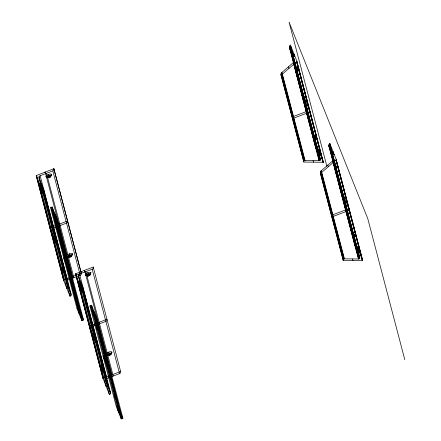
<?xml version="1.0" encoding="UTF-8"?>
<svg xmlns="http://www.w3.org/2000/svg" width="441" height="441" viewBox="0 0 441 441"><rect width="100%" height="100%" fill="white"/><g stroke="black" fill="none" stroke-linecap="round" stroke-linejoin="round"><path stroke-width="0.66" d="M102.488 366.394L102.803 367.21M323.314 161.985L316.886 145.872A3.605 2.249 49.3 0 0 316.588 145.888A3.396 2.117 49.3 0 0 316.318 145.949A2.938 1.83 49.3 0 0 315.861 146.208A2.089 1.301 49.3 0 0 315.585 146.688A1.395 0.871 49.3 0 0 315.662 147.388L320.342 159.069A1.488 0.932 49.3 0 1 320.425 159.807A2.233 1.395 49.3 0 1 320.133 160.32A3.142 1.962 49.3 0 1 319.642 160.601A3.633 2.266 49.3 0 1 319.356 160.667A3.787 2.359 49.3 0 1 319.036 160.684L305.056 160.546A3.539 2.211 49.3 0 0 304.764 160.563A3.396 2.117 49.3 0 0 304.488 160.623A2.938 1.83 49.3 0 0 304.031 160.882A2.089 1.301 49.3 0 0 303.755 161.362A1.4 0.871 49.3 0 0 303.838 162.062L322.961 162.255L296.617 61.839L281.055 75.218L303.838 162.062M41.509 188.125L43.075 192.21L41.542 188.12M61.321 267.318L63.449 272.924L61.327 267.312L40.732 188.803M100.691 365.617L102.825 371.223L100.719 365.837L80.091 287.108M79.782 285.966L81.905 291.573L79.981 286.766L78.807 282.196M93.227 267.031L120.625 371.454L103.023 378.268L109.396 394.601A1.781 1.648 -14.7 0 0 110.454 392.435L83.057 288.017L78.382 276.336A1.907 1.764 -14.7 0 1 79.501 274.021L92.18 269.203A1.781 1.648 -14.7 0 0 93.227 267.037L75.885 273.624L75.576 274.076L103.001 378.621M36.261 175.551L42.639 191.885A1.781 1.648 -14.7 0 0 43.692 189.718L39.017 178.037A1.907 1.764 -14.7 0 1 40.142 175.722L52.815 170.899A1.781 1.648 -14.7 0 0 53.868 168.738L36.261 175.551L63.625 280.289L70.036 296.297A1.781 1.648 -14.7 0 0 71.089 294.13L43.692 189.718M51.547 174.399A3.004 1.125 -21.8 0 1 47.595 176.946A3.004 1.125 -21.8 0 1 47.093 175.044A3.004 1.125 -21.8 0 1 51.547 174.399L50.737 176.306A1.538 0.579 -21.8 0 1 48.708 177.613A1.538 0.579 -21.8 0 1 48.455 176.643A1.538 0.579 -21.8 0 1 50.737 176.306L50.798 176.455A1.538 0.579 -21.8 0 1 48.769 177.762A1.538 0.579 -21.8 0 1 48.516 176.786A1.538 0.579 -21.8 0 1 50.798 176.455M71.657 255.962A1.538 0.579 -21.8 0 0 69.369 256.293A1.538 0.579 -21.8 0 0 69.628 257.268A1.538 0.579 -21.8 0 0 71.657 255.962L72.55 253.851A3.159 1.185 -21.8 0 0 67.864 254.534A3.159 1.185 -21.8 0 0 68.394 256.53A3.159 1.185 -21.8 0 0 72.55 253.851M90.912 272.698A3.004 1.125 -21.8 0 1 86.954 275.245A3.004 1.125 -21.8 0 1 86.458 273.348A3.004 1.125 -21.8 0 1 90.912 272.698L90.102 274.611A1.538 0.579 -21.8 0 1 88.073 275.917A1.538 0.579 -21.8 0 1 87.82 274.941A1.538 0.579 -21.8 0 1 90.102 274.611L90.162 274.754A1.538 0.579 -21.8 0 1 88.134 276.06A1.538 0.579 -21.8 0 1 87.88 275.085A1.538 0.579 -21.8 0 1 90.162 274.754M111.022 354.261A1.538 0.579 -21.8 0 0 108.74 354.597A1.538 0.579 -21.8 0 0 108.993 355.567A1.538 0.579 -21.8 0 0 111.022 354.261L111.915 352.15A3.159 1.185 -21.8 0 0 107.229 352.833A3.159 1.185 -21.8 0 0 107.753 354.834A3.159 1.185 -21.8 0 0 111.915 352.15M63.642 279.996L81.26 273.15L53.868 168.738L81.26 273.15A1.781 1.648 -14.7 0 1 80.212 275.316L67.534 280.134A1.907 1.764 -14.7 0 0 66.409 282.449L71.089 294.13M42.507 193.048L40.407 187.657L42.523 193.263L43.67 191.151L42.617 188.412L43.532 191.317M63.421 272.703L64.551 270.768L63.471 267.924L64.491 270.697M81.872 291.347L83.035 289.456L81.998 286.749M102.786 371.002L103.916 369.067L102.814 366.234L103.894 368.957M310.04 111.838L303.673 95.488A1.786 1.654 -14.7 0 0 302.614 97.659L307.294 109.335A1.907 1.764 -14.7 0 1 306.175 111.65L293.497 116.474A1.781 1.648 -14.7 0 0 292.449 118.64L309.791 112.047M349.404 210.137L343.037 193.792A1.786 1.654 -14.7 0 0 341.979 195.958L346.659 207.639A1.907 1.764 -14.7 0 1 345.54 209.955L332.861 214.773A1.781 1.648 -14.7 0 0 331.814 216.944L349.156 210.351M292.24 54.59L293.734 53.3M281.055 75.224A1.4 0.959 -89.4 0 1 280.945 74.38A2.089 1.433 -89.4 0 1 281.126 73.57A2.938 2.012 -89.4 0 1 281.479 72.908A3.396 2.326 -89.4 0 1 281.694 72.633A3.539 2.426 -89.4 0 1 281.937 72.401L293.309 62.616A3.787 2.596 -89.4 0 0 293.568 62.368A3.633 2.486 -89.4 0 0 293.8 62.076A3.142 2.155 -89.4 0 0 294.175 61.371A2.233 1.532 -89.4 0 0 294.379 60.505A1.488 1.02 -89.4 0 0 294.257 59.601L289.572 47.926A1.395 0.954 -89.4 0 1 289.461 47.088A2.089 1.433 -89.4 0 1 289.643 46.277A2.938 2.012 -89.4 0 1 289.996 45.616A3.396 2.326 -89.4 0 1 290.211 45.346A3.605 2.47 -89.4 0 1 290.454 45.109L296.87 61.123L323.308 162.04M331.604 152.889L333.098 151.605M320.42 173.522L335.981 160.138L362.326 260.559L343.203 260.361L320.42 173.522A1.4 0.959 -89.4 0 1 320.309 172.679A2.089 1.433 -89.4 0 1 320.491 171.869A2.938 2.012 -89.4 0 1 320.844 171.207A3.396 2.326 -89.4 0 1 321.059 170.932A3.539 2.426 -89.4 0 1 321.296 170.7L332.674 160.921A3.787 2.596 -89.4 0 0 332.927 160.667A3.633 2.486 -89.4 0 0 333.164 160.375A3.142 2.155 -89.4 0 0 333.539 159.675M41.757 191.559L43.284 190.391L43.67 191.151M62.677 271.215L64.055 270.101L64.441 270.686M81.122 289.864L82.649 288.695L83.046 289.5M102.042 369.519L103.42 368.4L103.8 368.985M75.852 273.64L103.282 378.042M291.854 54.243L292.907 56.983L291.854 54.243L293.546 53.554L294.582 56.354M292.234 55.004L293.904 54.37L294.594 56.305M292.532 56.128L294.197 55.494M292.923 56.933L294.582 56.255M295.641 68.388L297.322 67.82L297.598 68.405L297.962 69.424L296.302 70.125L295.646 68.427L296.297 70.058M295.883 68.912L297.554 68.278M296.065 69.595L297.73 68.961L297.934 69.43M39.359 183.688L41.03 183.054M42.612 188.505L40.44 187.883M42.992 189.266L41.184 189.365M50.511 207.59L52.181 206.956L57.104 219.249L83.536 320.017L81.872 320.651L76.949 308.358L50.511 207.59L55.434 219.883L81.872 320.651M53.085 214.866L54.144 217.606L53.085 214.866L54.778 214.172L54.96 214.569M54.155 217.551L55.814 216.878L55.588 216.189M55.434 219.883L57.104 219.249M67.561 220.941L49.943 227.788L56.338 244.094A1.781 1.648 -14.7 0 0 57.391 241.927L52.716 230.241A1.907 1.764 -14.7 0 1 53.835 227.931L66.514 223.107A1.781 1.648 -14.7 0 0 67.561 220.941M58.929 229.265L59.16 229.921L58.57 228.405L56.883 229.077L57.528 230.737L59.204 230.114M313.617 136.936C315.453 134.169 317.255 139.775 314.168 138.408C313.325 136.456 313.805 136.947 314.268 138.606M313.854 137.399L315.519 136.765M314.031 138.077L315.695 137.443L315.899 137.912M317.002 150.105L318.055 152.84L317.002 150.105L318.722 149.46L319.731 152.217M317.382 150.866L319.052 150.232M317.68 151.991C319.505 150.254 320.789 152.906 318.071 152.795M331.224 152.454L332.271 155.282L331.219 152.542L332.922 151.875L333.958 154.609M331.599 153.303L333.269 152.674M331.897 154.427L333.561 153.799L333.942 154.659M332.277 155.193L333.942 154.559M63.482 268.056L61.354 267.538M63.851 268.773L63.284 268.183M335.017 166.753L336.681 166.119L337.326 167.723L335.667 168.423L335.022 166.698L335.662 168.357M64.143 269.898L63.487 269.01M335.248 167.216L336.913 166.582L337.321 167.707M335.43 167.9L337.095 167.266M78.724 281.992L80.389 281.358M66.751 288.105L68.421 287.471M81.954 286.727L79.799 286.181M82.357 287.571L80.549 287.67M77.164 298.529L75.51 299.23L74.854 297.559L76.525 296.87L77.169 298.596L76.872 297.692M76.949 308.358L78.614 307.724L52.181 206.956M89.876 305.894L91.546 305.26L96.463 317.553L122.901 418.316L121.231 418.95L116.314 406.657L89.876 305.894L94.798 318.187L121.231 418.95M78.233 310.729L79.314 313.463L78.233 310.729L79.953 310.084L80.984 312.845L79.887 310.029M79.303 313.413L80.962 312.741M92.334 312.041L94.005 311.407L94.617 313.59M92.456 313.071L93.503 315.91L92.45 313.165L94.098 312.443L94.6 313.92M92.831 313.926L94.501 313.292L94.12 312.437L94.313 312.845M93.128 315.05L94.793 314.416L95.184 315.287L94.98 314.868M93.509 315.817L95.179 315.183L94.953 314.488M94.798 318.187L96.463 317.553M98.36 327.751L98.552 328.325L96.882 329.025L96.248 327.376L97.935 326.709L98.564 328.413L97.968 326.913L98.117 327.338M96.243 327.354L96.48 327.839L98.15 327.205L94.209 312.834M96.662 328.523L98.233 327.646M353.032 235.268L354.652 234.601L355.027 235.439L355.292 236.211L353.632 236.911L352.987 235.18L353.627 236.845M353.213 235.698L354.884 235.064M353.395 236.382L355.06 235.748L355.264 236.216M356.356 248.294L357.419 251.144L356.367 248.404L358.02 247.732L359.095 250.521M356.747 249.165L358.417 248.531M357.045 250.29L358.709 249.656L359.084 250.51M357.425 251.05L359.095 250.416M102.83 366.317L100.719 365.837M103.216 367.077L102.521 366.333M103.508 368.202L102.88 367.37M110.454 392.435L105.774 380.754A1.907 1.764 -14.7 0 1 106.898 378.439L119.572 373.621A1.781 1.648 -14.7 0 0 120.625 371.454M106.116 386.404L107.786 385.77M114.263 395.891L114.858 397.523L114.219 395.858L115.9 395.191L116.534 396.9L116.137 395.748M114.451 396.321L116.115 395.687L98.326 327.889M114.627 397.005L116.38 396.58M114.858 397.468L116.529 396.834L116.242 396.007M116.314 406.657L117.979 406.023L91.546 305.26M117.598 409.028L118.679 411.767L117.598 409.028L119.252 408.327L120.349 411.144M118.657 411.673L120.327 411.04M62.104 269.021L63.763 268.982L64.232 269.892M101.463 367.325L103.128 367.281L103.596 368.191M318.336 154.047L320.172 154.069M357.695 252.351L359.536 252.368M343.197 260.361A1.4 0.871 49.3 0 1 343.126 259.666A2.089 1.301 49.3 0 1 343.401 259.187A2.938 1.83 49.3 0 1 343.853 258.928A3.396 2.117 49.3 0 1 344.129 258.861A3.539 2.211 49.3 0 1 344.421 258.845L358.401 258.988A3.787 2.359 49.3 0 0 358.715 258.966A3.633 2.266 49.3 0 0 359.013 258.906A3.142 1.962 49.3 0 0 359.503 258.63A2.233 1.395 49.3 0 0 359.795 258.117M45.941 176.527L47.926 177.547M66.657 256.089L68.779 257.053M85.306 274.831L87.285 275.846M106.016 354.393L108.144 355.358M63.234 268.111L63.438 268.911M43.521 191.322L42.457 188.472L43.284 190.391M74.854 297.504L75.494 299.163M120.321 411.133L119.279 408.438M318.667 149.367L319.345 151.357M58.543 228.399L58.846 229.281L58.592 228.565M336.715 166.114L336.913 166.582M98.519 328.33L98.349 327.944M293.568 53.598L293.904 54.37M49.034 176.56L49.508 177.563M88.398 274.859L88.873 275.862M55.235 215.621L54.734 214.144L55.814 216.878M69.904 256.122L70.367 257.07M109.269 354.426L109.732 355.374M64.276 269.991L64.414 270.294M103.641 368.29L103.778 368.593M115.895 395.263C116.54 397.098 115.514 394.315 116.115 395.687M55.616 216.564L55.82 216.989L54.844 214.53M59.077 229.855L58.807 228.962M297.73 68.961L297.322 67.837M315.695 137.443L315.293 136.319M328.936 146.225L333.617 157.906A1.488 1.02 -89.4 0 1 333.732 158.804L359.79 258.112A1.488 0.932 49.3 0 0 359.713 257.368L355.027 245.687L328.936 146.225A1.395 0.954 -89.4 0 1 328.826 145.392A2.089 1.433 -89.4 0 1 329.008 144.582A2.938 2.012 -89.4 0 1 329.361 143.92A3.396 2.326 -89.4 0 1 329.576 143.645A3.605 2.47 -89.4 0 1 329.818 143.408L336.251 159.581A0.557 0.38 -89.4 0 1 336.196 159.829M288.425 66.823L289.037 68.355M327.784 165.121L328.402 166.659M313.033 160.623L313.645 162.161M352.398 258.928L353.009 260.466M49.21 176.439L48.455 174.366M88.575 274.737L87.82 272.665M44.971 172.111L45.588 173.649M84.336 270.416L84.953 271.948M75.604 274.203L82.004 290.184A1.781 1.648 -14.7 0 0 83.057 288.017M72.363 276.529L72.98 278.067M111.727 374.833L112.345 376.366M78.614 307.724L83.536 320.017M117.979 406.023L122.901 418.316M117.146 406.343L122.069 418.636L95.631 317.867L90.708 305.574L117.984 409.788L119.649 409.154L116.297 396.371M333.561 153.799L332.9 151.974M355.044 235.709L354.658 234.64M358.709 249.656L358.042 247.798M94.793 314.416L94.677 314.124M82.649 288.695L81.822 286.777L82.886 289.627L81.971 286.81M96.48 327.839L96.877 328.925M55.175 215.087L55.29 215.39M94.55 313.413L95.085 314.88M55.329 215.489L55.555 216.096M76.811 297.769L76.558 297.052M94.705 313.821L94.815 314.108M108.662 352.116L109.434 354.244M69.303 253.818L70.069 255.945M76.679 297.399L77.109 298.348M95.113 314.968L95.179 315.183M57.528 230.682L56.878 229.05M404.788 359.685L367.805 218.719L289.048 22.05L326.891 166.301M336.218 159.388L362.673 260.339L356.251 244.176A3.605 2.249 49.3 0 0 355.953 244.193A3.396 2.117 49.3 0 0 355.683 244.253A2.938 1.83 49.3 0 0 355.22 244.512M362.601 260.466L336.202 159.829A0.783 0.54 -89.4 0 1 336.103 160.006L362.48 260.537M336.048 160.077L362.408 260.554M329.818 143.408L359.707 257.368M329.576 143.645L355.953 244.193M359.498 258.624L333.539 159.675A2.233 1.532 -89.4 0 0 333.743 158.804M329.361 143.92L355.683 244.253M329.008 144.576L359.013 258.906M332.927 160.667L358.715 258.966M328.821 145.392L354.95 244.992A1.395 0.871 49.3 0 0 355.027 245.687M332.674 160.921L358.401 258.988M296.876 61.15L296.887 61.293A0.557 0.38 -89.4 0 1 296.837 61.525L323.236 162.167M323.115 162.233L296.743 61.701A0.783 0.54 -89.4 0 0 296.837 61.525M296.683 61.779L323.044 162.249M290.454 45.109L320.342 159.069M294.373 60.5L320.425 159.807M290.211 45.346L316.588 145.888M289.996 45.616L320.138 160.326M289.643 46.277L319.648 160.601M293.568 62.368L319.356 160.667M289.456 47.088L315.585 146.693M289.572 47.926L315.668 147.388M293.309 62.616L319.036 160.684M321.296 170.7L344.421 258.845M321.059 170.932L344.129 258.861M320.844 171.207L343.853 258.922M320.491 171.869L343.396 259.181M320.304 172.679L343.126 259.666M281.937 72.401L305.056 160.546M281.694 72.633L304.764 160.563M281.479 72.908L304.488 160.623M281.126 73.564L304.031 160.882M280.939 74.38L303.761 161.362M92.18 269.203L119.572 373.621M85.841 271.612L113.238 376.03M84.556 270.327L85.554 274.12M85.846 275.239L106.386 353.522M106.733 354.851L111.953 374.745M52.815 170.899L80.212 275.316M79.501 274.021L106.898 378.439M83.007 289.285L110.399 393.703M80.72 282.179L108.111 386.592M78.437 274.98L105.829 379.398M78.382 276.336L109.396 394.601M100.923 366.493L106.198 386.614M75.62 273.867L103.012 378.284M46.476 173.307L73.873 277.725M45.191 172.029L46.189 175.816M46.481 176.94L67.021 255.223M67.368 256.552L72.589 276.446M40.142 175.722L67.534 280.134M43.642 190.986L71.034 295.404M41.355 183.875L68.752 288.293M39.073 176.676L66.47 281.093M39.017 178.037L70.036 296.297M39.442 183.891L40.434 187.684M61.558 268.189L66.834 288.309M36.52 175.325L63.917 279.743M36.245 175.904L63.636 280.322M354.944 244.992A2.089 1.301 49.3 0 1 355.226 244.512M89.275 326.219L95.703 342.392A1.781 1.648 -14.7 0 0 96.755 340.226L92.075 328.545A1.907 1.764 -14.7 0 1 93.2 326.23L105.879 321.412A1.781 1.648 -14.7 0 0 106.926 319.245L89.28 326.186M62.429 267.748L63.995 271.865L62.462 267.775M80.874 286.396L82.439 290.509L80.896 286.402M101.794 366.052L103.354 370.164L101.799 366.047M54.64 213.102L52.975 213.736L53.471 215.627L55.136 214.993L54.64 213.102M55.434 216.118L53.763 216.751L57.121 229.535L58.785 228.901L55.434 216.118M58.962 229.585L57.297 230.219L75.086 298.022L76.751 297.388L58.962 229.585M65.395 257.34L63.73 257.974L68.653 270.267L70.317 269.633L65.395 257.34M76.932 298.072L75.262 298.706L78.619 311.489L80.284 310.855L76.932 298.072M80.582 311.98L78.911 312.614L79.408 314.505L81.078 313.871L80.582 311.98M104.76 355.639L103.095 356.273L108.017 368.566L109.682 367.932L104.76 355.639M119.946 410.279L118.276 410.913L118.772 412.804L120.437 412.17L119.946 410.279M56.266 219.568L51.343 207.276L77.781 308.038L82.704 320.331L56.266 219.568M87.566 275.614A2.199 0.827 -21.8 0 0 90.471 273.74A2.199 0.827 -21.8 0 0 87.202 274.219A2.199 0.827 -21.8 0 0 87.566 275.614M108.486 355.27A2.199 0.827 -21.8 0 0 111.386 353.395A2.199 0.827 -21.8 0 0 108.117 353.875A2.199 0.827 -21.8 0 0 108.486 355.27M69.121 256.965A2.199 0.827 -21.8 0 0 72.021 255.096A2.199 0.827 -21.8 0 0 68.757 255.571A2.199 0.827 -21.8 0 0 69.121 256.965M48.201 177.31A2.199 0.827 -21.8 0 0 51.106 175.441A2.199 0.827 -21.8 0 0 47.837 175.915A2.199 0.827 -21.8 0 0 48.201 177.31"/></g></svg>
